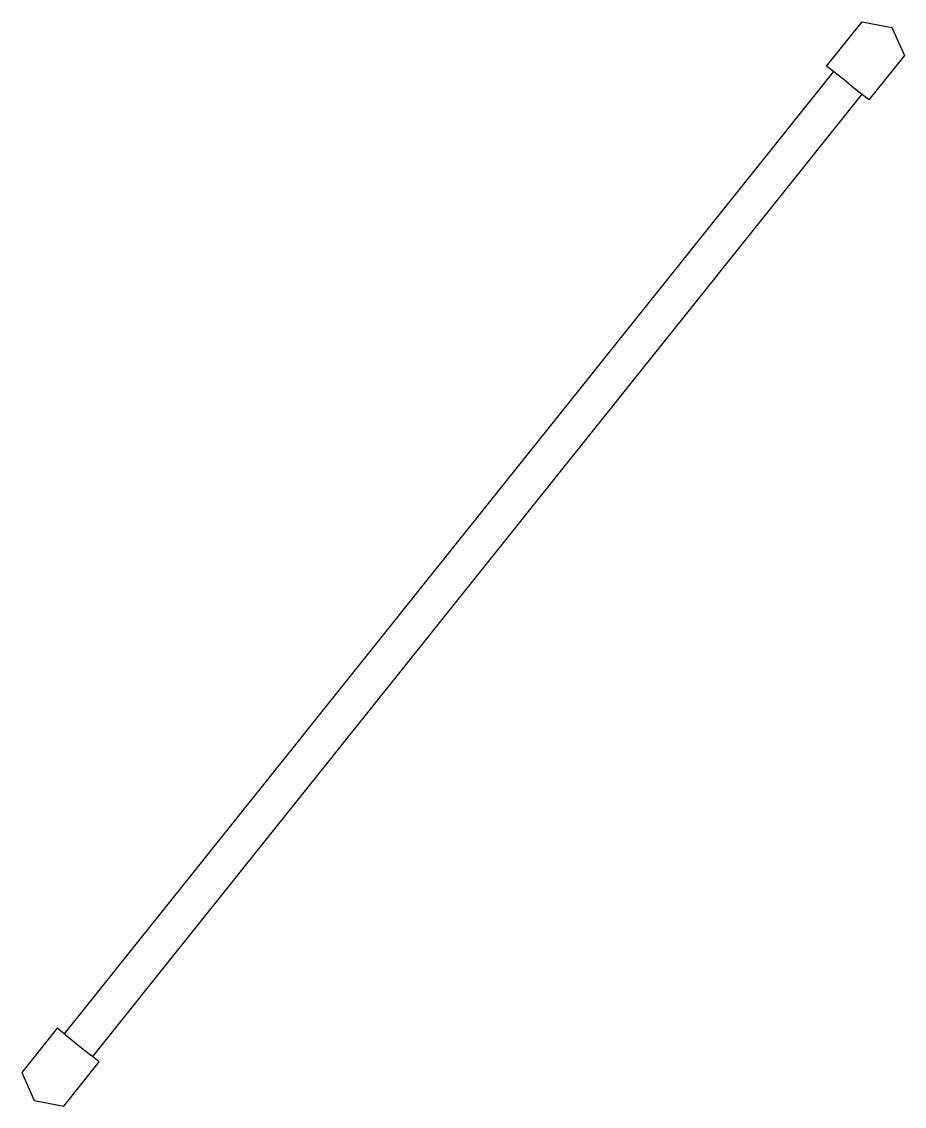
# Model space of a CAD drawing. Header units: millimetres. Extents: x -44 to 1133, y -43 to 1403.
import ezdxf

# ---------------------------------------------------------------- set-up
doc = ezdxf.new("R2010")
doc.units = ezdxf.units.MM
doc.layers.add('KwikScaf Matrix', color=7, linetype='Continuous')

# ---------------------------------------------------------------- blocks, each defined once
blk = doc.blocks.new('Endon 2D Cross Brace 1.9 Metre D')
at = {"color": 0, "extrusion": (-0.780869, 0.624695, -1.83691e-16)}
for p, q in [((1029.2, 1344.1), (1076.5, 1403.3)), ((1076.5, 1403.3), (1116.3, 1395.4)), ((1116.3, 1395.4), (1132.8, 1358.3)), ((1132.8, 1358.3), (1085.4, 1299.1)), ((1038.4, 1336.7), (12.3, 54.2)), ((1040.4, 1335.2), (1029.2, 1344.1)), ((1057.3, 1321.6), (1040.4, 1335.2)), ((1057.3, 1321.6), (1074.2, 1308.1)), ((1076.2, 1306.5), (50.1, 23.9)), ((1085.4, 1299.1), (1074.2, 1308.1)), ((3.1, 61.5), (-44.2, 2.3)), ((14.3, 52.6), (3.1, 61.5)), ((14.3, 52.6), (31.2, 39)), ((31.2, 39), (48.2, 25.5)), ((12, -42.6), (59.3, 16.6)), ((59.3, 16.6), (48.2, 25.5)), ((-44.2, 2.3), (-27.8, -34.7)), ((-27.8, -34.7), (12, -42.6))]:
    blk.add_line(p, q, dxfattribs=at)

msp = doc.modelspace()

# ---------------------------------------------------------------- block references
at = {"layer": 'KwikScaf Matrix'}
msp.add_blockref('Endon 2D Cross Brace 1.9 Metre D', (0, 0), dxfattribs=at)

doc.saveas('drawing.dxf')
